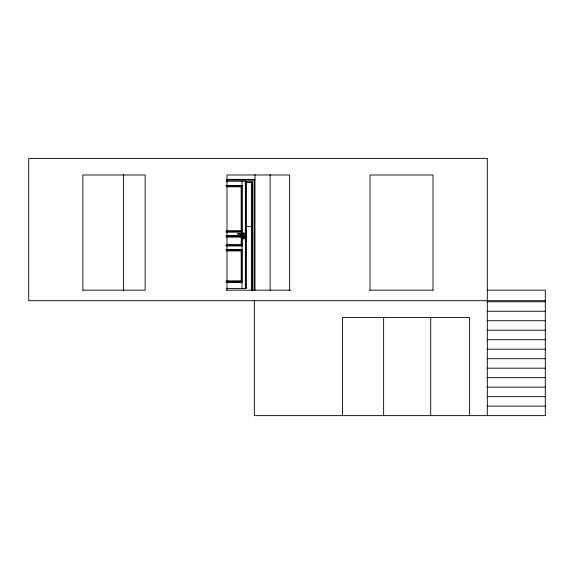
<?xml version="1.0" encoding="UTF-8"?>
<svg xmlns="http://www.w3.org/2000/svg" width="574" height="574" viewBox="0 0 574 574"><rect width="100%" height="100%" fill="white"/><g stroke="black" fill="none" stroke-linecap="round" stroke-linejoin="round"><path stroke-width="0.86" d="M245.557 229.643L245.629 241.331M246.031 241.224L246.117 229.772L245.902 229.27L245.507 229.643M243.871 237.191C244.187 239.867 242.07 236.84 243.771 236.854M243.469 238.332L243.448 236.861M243.405 236.818L243.936 237.191L243.512 238.382M226.134 245.93L242.07 245.93A0.904 0.373 39 0 1 241.991 245.787L242.07 235.706L226.134 235.706M241.919 231.874L241.977 231.882A0.868 0.359 39 0 0 242.07 232.075L226.134 232.068M241.984 245.607L242.07 245.93M245.586 229.514L246.081 229.514M243.677 234.407L243.598 233.79M243.656 234.515L243.85 234.328M243.218 233.862L243.842 233.934M246.031 232.413L245.988 232.427A1.04 0.567 -90 0 1 245.65 232.448M241.984 231.702L226.02 231.695M226.795 179.361L254.978 179.361M226.759 180.15L254.189 180.15L254.189 290.164M226.149 181.255L245.758 181.255L245.758 288.528M245.493 181.771L252.668 181.771L252.668 290.164M245.32 181.829L246.26 181.829L246.26 288.528L226.149 288.528M246.389 182.568L252.137 182.195L252.137 290.164M226.134 185.416L242.888 185.416M226.106 185.782L242.336 185.782M226.063 185.94L242.041 185.94A5.03 2.081 -39 0 1 241.252 186.801L241.252 230.683A5.03 2.081 39 0 1 242.041 231.537L226.063 231.537M226.579 186.801L241.345 186.801L241.345 230.683L226.579 230.683M245.694 226.378L251.929 226.378M245.586 232.413L246.232 232.448M245.586 233.467L246.232 233.439M226.106 236.072L241.998 235.857A0.868 0.359 -39 0 1 242.07 235.706M245.708 236.165L245.708 237.744M226.063 236.23L242.041 236.23A6.637 2.748 -39 0 1 241.267 237.076L241.267 244.56A6.637 2.748 39 0 1 242.041 245.407L226.063 245.407M226.579 237.076L241.36 237.076L241.36 244.56L226.579 244.56M226.02 245.564L242.077 245.564M226.134 249.568L242.07 249.568A0.868 0.359 -39 0 0 241.977 249.762L226.106 249.941M226.063 250.099L242.041 250.099A7.476 3.092 -39 0 1 241.274 250.931L241.274 280.837A7.476 3.092 39 0 1 242.041 281.669L226.063 281.669M226.572 250.931L241.367 250.931L241.367 280.837L226.572 280.837M226.02 281.827L241.984 282.006A0.868 0.359 39 0 0 242.07 282.2L226.134 282.2M82.721 290.164L145.15 290.164L145.15 174.984L82.878 174.984L82.878 290.164M226.134 290.164L290.602 290.164M369.627 290.164L433.076 290.164M487.312 290.164L545.3 290.164L545.3 415.626L254.318 415.626L254.318 300.704M545.3 300.704L28.7 300.704L28.7 158.374L487.312 158.374L487.312 415.626M487.312 301.759L545.3 301.759M487.312 311.252L545.3 311.252M487.312 320.737L545.3 320.737M487.312 330.222L545.3 330.222M487.312 339.715L545.3 339.715M487.312 349.2L545.3 349.2M487.312 358.693L545.3 358.693M487.312 368.178L545.3 368.178M487.312 377.67L545.3 377.67M487.312 387.156L545.3 387.156M487.312 396.648L545.3 396.648M487.312 406.134L545.3 406.134M245.945 233.962L246.598 234.163L245.93 234.357M243.491 234.522L243.34 233.862L243.412 234.479M469.604 415.626L469.604 317.573L342.456 317.573L342.456 415.626M433.018 290.164L433.018 174.984L370.022 174.984L370.022 290.164M430.701 317.379L430.701 415.626M383.626 317.379L383.626 415.626M289.633 290.164L289.633 174.984L227.01 174.984L227.01 290.164M270.132 174.518L270.132 290.164M254.978 174.518L254.978 290.164M252.61 231.064L252.61 240.025M251.771 181.771L251.771 290.164M245.88 236.165L245.923 237.744M245.356 181.255L245.356 288.528M242.006 181.255L242.006 288.528M241.948 185.94L241.948 231.537M241.948 250.099L241.948 281.669M123.582 174.518L123.582 290.164M242.637 233.848A1.184 0.961 90 0 1 244.108 233.152A1.184 0.961 90 0 1 244.137 235.096A1.184 0.961 90 0 1 242.644 234.465A1.083 0.875 90 0 0 243.964 235.01A1.083 0.875 90 0 0 243.936 233.238A1.083 0.875 90 0 0 242.594 233.876M245.988 233.482L245.988 238.949L245.586 238.949L245.586 232.097L245.988 232.097L246.031 233.467M241.977 185.646L241.977 185.61A0.868 0.359 -39 0 1 242.07 185.416L241.977 185.646M237.729 233.948L237.815 234.041A4.872 3.953 90 0 1 240.169 233.991A8.158 6.623 90 0 0 241.869 234.336L242.537 234.127L241.876 233.948A8.007 6.493 90 0 1 240.197 233.697A5.03 4.083 90 0 0 237.772 233.891L237.744 233.912M238.188 233.948L238.26 234.048A4.872 3.953 90 0 1 240.635 233.991A8.158 6.623 90 0 0 242.328 234.336L242.343 233.948A8.007 6.493 90 0 1 240.664 233.697A5.03 4.083 90 0 0 238.239 233.891L238.21 233.912M242.867 236.768A1.184 0.961 90 0 0 243.326 238.741A1.184 0.961 90 0 0 244.481 237.263A1.184 0.961 90 0 0 242.867 236.768M242.867 236.84A1.083 0.875 90 0 0 243.283 238.641A1.083 0.875 90 0 0 244.337 237.292A1.083 0.875 90 0 0 242.867 236.84M242.931 236.768A1.184 0.961 90 0 0 243.39 238.741A1.184 0.961 90 0 0 244.546 237.263A1.184 0.961 90 0 0 242.931 236.768"/></g></svg>
